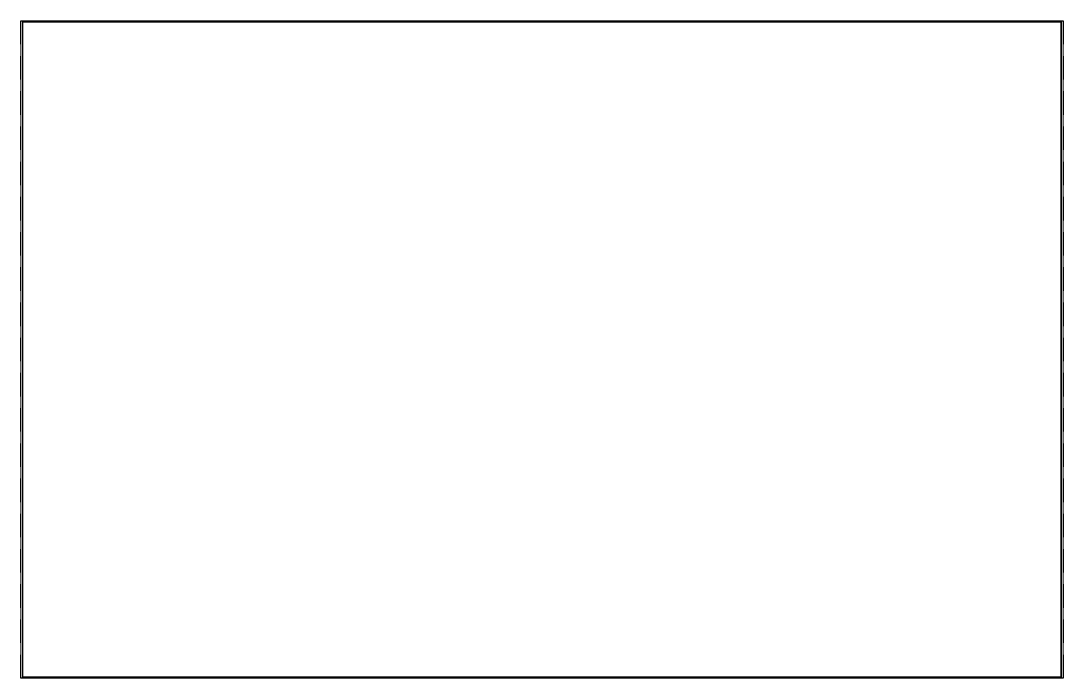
# Paper-space layout 'DATA-MODULES' of a CAD drawing. Header units: feet, sheet in inches. Extents: x -0.2 to 16.5, y -0.2 to 10.3.
# The model-space entities are those that its viewports show. They can reach past a viewport. Long polylines and large blocks are cut down to what shows.
import ezdxf

# ---------------------------------------------------------------- set-up
doc = ezdxf.new("R2010")
doc.units = ezdxf.units.FT
doc.header["$MEASUREMENT"] = 0
doc.linetypes.add('DASHED', pattern=[0.75, 0.5, -0.25])
doc.layers.add('LOCKED (NO PRINT)', color=7, linetype='Continuous', plot=False)

# ---------------------------------------------------------------- blocks, each defined once
blk = doc.blocks.new('*U238')
at = {"layer": 'LOCKED (NO PRINT)', "color": 7}
blk.add_lwpolyline([(51.78, 13042.215), (68.451, 13042.215), (68.451, 13031.683), (51.78, 13031.683)], close=True, dxfattribs=at)

msp = doc.modelspace()

# ---------------------------------------------------------------- linework, layer by layer
at = {"layer": 'LOCKED (NO PRINT)', "color": 7}
msp.add_lwpolyline([(4001.22891, 29871.21402), (4017.90013, 29871.21402), (4017.90013, 29860.68235), (4001.22891, 29860.68235)], close=True, dxfattribs=at)

# ---------------------------------------------------------------- block references
at = {"color": 3}
msp.add_blockref('*U238', (3949.44864, 16828.99928), dxfattribs=at)

psp = doc.layouts.new('DATA-MODULES')

# ---------------------------------------------------------------- linework, layer by layer
at = {"layer": 'LOCKED (NO PRINT)', "color": 7, "linetype": 'DASHED', "ltscale": 0.75}
psp.add_lwpolyline([(-0.162, 10.291), (16.478, 10.291), (16.478, -0.209), (-0.162, -0.209)], close=True, dxfattribs=at)

# ---------------------------------------------------------------- viewports
at = {"layer": 'Defpoints', "color": 7, "view_target_point": (5336.46529, 18394.13643)}
psp.add_viewport(center=(8.158, 5.041), size=(16.64, 10.5), view_center_point=(-1326.90076, 11471.81175), view_height=10.5632981, dxfattribs=at)

doc.saveas('drawing.dxf')
